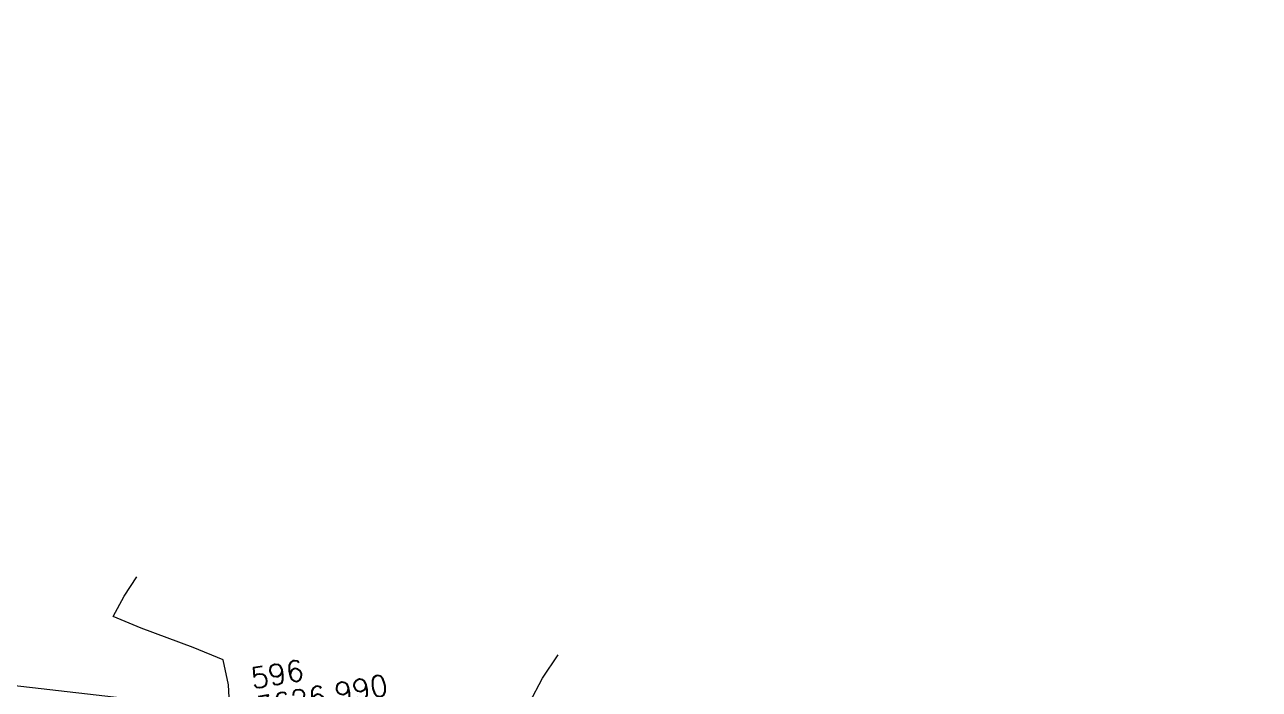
# Model space of a CAD drawing. Header units: millimetres. Extents: x 736950 to 740938, y 8500595 to 8502163.
# Drawn here: x 737860.19 to 737866.12, y 8501309.28 to 8501312.47 of the extents above; entities that cross this region are included whole.
import ezdxf

# ---------------------------------------------------------------- set-up
doc = ezdxf.new("R2010")
doc.units = ezdxf.units.MM
doc.layers.add('CONT-MNR', color=96, linetype='Continuous', lineweight=15)
doc.layers.add('pista', color=251, linetype='Continuous', lineweight=5)
doc.styles.add('5mm', font='arial.ttf', dxfattribs={"height": 3})

msp = doc.modelspace()

# ---------------------------------------------------------------- hatches: boundary and pattern name
at = {"layer": 'pista'}
h = msp.add_hatch(dxfattribs=at)
h.set_pattern_fill('HONEY', color=256, scale=3, angle=9.94991650582834, style=0)
h.set_pattern_definition([(9.94991650582834, (1479841.21072825, -18.49207214638591), (0.4979252195647159, 0.4170677100899267), [0.375, -0.75]), (129.9499165058283, (1479841.21072825, -18.49207214638591), (-0.6101538418184378, 0.222682034283025), [0.3749999999999999, -0.7499999999999998]), (69.94991650582834, (1479841.21072825, -18.49207214638591), (-0.112228622253722, 0.6397497443729518), [-0.75, 0.375])])
h.paths.add_polyline_path([(737744.7999806425, 8501250.923935566), (737743.4751223363, 8501250.754223157), (737756.465848178, 8501242.026572531), (737763.5739612179, 8501242.006896213), (737770.002546867, 8501243.455222024), (737769.8468594846, 8501244.342704736), (737763.4750639071, 8501242.907173423), (737756.7405500773, 8501242.925815564)])
h.paths.add_polyline_path([(737794.2809870465, 8501256.017245878), (737809.7820272583, 8501263.709828075), (737823.391616501, 8501273.483615467), (737837.0791595323, 8501280.557800073), (737851.5530432165, 8501285.77819753), (737870.8510758049, 8501293.050216693, -0.9976846880626209), (737871.0089264096, 8501292.63424804), (737865.2748787645, 8501289.581801567, 0.7845063948290762), (737866.1540430214, 8501286.121818589), (737883.2588851704, 8501291.348365877), (737897.4188924351, 8501296.516943583), (737903.2981396064, 8501301.44146652, -0.5512150924587264), (737904.1219025984, 8501301.177325813), (737906.855912117, 8501297.98174819, 0.5618964424650519), (737910.2738656431, 8501298.536066804), (737914.22079628, 8501308.558674501), (737925.6412323939, 8501300.72656757, 0.340189525830376), (737928.7023693406, 8501300.894137181), (737936.9171069289, 8501306.117412793, -0.358727273887905), (737938.1716059428, 8501305.962964654), (737943.1732157968, 8501301.051021611, 0.3417074120720416), (737946.0555081918, 8501300.709858142), (737955.8779356404, 8501307.072689936), (737971.8320576148, 8501314.464803053), (737988.5677626224, 8501323.411181662), (738023.1375471824, 8501336.282937778), (738044.4246208373, 8501357.728329657), (738061.4456776979, 8501362.208386911), (738078.9085143938, 8501363.070318012), (738112.0997810266, 8501372.051506756), (738118.6561313582, 8501373.365123207), (738128.3493353954, 8501376.976906104), (738155.2251721952, 8501366.826195797), (738176.6167526407, 8501363.543890122), (738193.8053773039, 8501353.328603027), (738204.7313956148, 8501340.877429372), (738207.705198212, 8501335.751671141), (738214.35685511, 8501331.742925933), (738229.9282901662, 8501313.374534177), (738233.5603594936, 8501308.186787868), (738234.53883727, 8501308.358438132), (738230.6417003467, 8501313.924784988), (738214.9478837823, 8501332.43754055), (738208.3676942562, 8501336.403214611), (738205.4657963786, 8501341.405035153), (738194.387784551, 8501354.029418997), (738176.9261677533, 8501364.406946706), (738155.4549153853, 8501367.70147717), (738128.3514754312, 8501377.93815071), (738118.4090486554, 8501374.233504975), (738111.8936108743, 8501372.928085677), (738078.7671659255, 8501363.964436961), (738061.3074614278, 8501363.102660457), (738043.958527311, 8501358.536303693), (738022.6381405202, 8501337.057350922), (737988.196920163, 8501324.233464561), (737971.4304040315, 8501315.270615296), (737955.4419368334, 8501307.862588815), (737945.5806043665, 8501301.47455489, -0.3391433520832071), (737943.8038299843, 8501301.693147572), (737938.8116631231, 8501306.59581691, 0.3560082385246841), (737936.4342009705, 8501306.876887502), (737928.158540546, 8501301.61487459, -0.3502196171718997), (737926.1502499409, 8501301.468794718), (737914.5128481541, 8501309.44969617, 0.4302069892023044), (737913.4330382891, 8501309.014522241), (737909.4507249827, 8501298.90206584, -0.5704007069138802), (737907.5397775185, 8501298.566836312), (737904.9064502402, 8501301.644734057, 0.4931454261128044), (737902.7202336333, 8501302.131411942), (737896.9620044216, 8501297.308254998), (737882.9728831241, 8501292.20205278), (737866.0373022418, 8501287.027224885, -0.7384715771871906), (737865.6977918843, 8501288.787355538), (737871.5108758068, 8501291.881875956, 0.9119586051647783), (737870.5337161538, 8501293.892406015), (737851.2416702455, 8501286.62264278), (737836.7183275839, 8501281.384406622), (737822.9200107896, 8501274.252970394), (737809.3164408724, 8501264.483505804), (737793.8201376351, 8501256.79327439), (737778.9884914039, 8501246.402265295), (737769.846859484, 8501244.34270474), (737770.0025468671, 8501243.455222024), (737779.3594973255, 8501245.563292695)])
h.paths.add_polyline_path([(738260.5182952256, 8501271.251537092), (738234.538837269, 8501308.358438132), (738233.56035949, 8501308.186787868), (738259.6897886079, 8501270.86568047), (738269.3749442189, 8501234.589470252), (738274.5057655985, 8501215.583008338), (738279.7983711922, 8501189.602392923), (738280.7089290785, 8501189.641305126), (738275.382018582, 8501215.790318219), (738270.2441657205, 8501234.822827347)])

# ---------------------------------------------------------------- linework, layer by layer
at = {"layer": 'CONT-MNR', "extrusion": (0.8334211347406233, -0.5526384099641029, 0), "elevation": -4083201.616854669}
msp.add_lwpolyline([(7492941.341892808, 3627), (7492941.454417886, 3627)], dxfattribs=at)
at = {"layer": 'CONT-MNR', "extrusion": (0.8787566080597116, -0.477270179030065, 0), "elevation": -3409021.679816615}
msp.add_lwpolyline([(7822740.878286807, 3627.000000000006), (7822740.989159191, 3627.000000000006)], dxfattribs=at)
at = {"layer": 'CONT-MNR', "extrusion": (-0.3832546541265677, -0.9236427177704185, 0), "elevation": -8134961.242226307}
msp.add_lwpolyline([(-2576646.753495519, 3627.000000000003), (-2576646.900480344, 3627.000000000003)], dxfattribs=at)
at = {"layer": 'CONT-MNR', "elevation": 3627}
msp.add_lwpolyline([(737860.996706091, 8501309.479275938), (737860.7470895475, 8501309.571044194)], dxfattribs=at)
at = {"layer": 'CONT-MNR', "extrusion": (-0.386284375014684, -0.9223797382962806, 0), "elevation": -8126459.786630563}
msp.add_lwpolyline([(-2603334.830394707, 3627.000000000013), (-2603334.985967719, 3627.000000000013)], dxfattribs=at)
at = {"layer": 'CONT-MNR', "extrusion": (0.9763442023494733, 0.2162221046483706, 0), "elevation": 2558577.461258875}
msp.add_lwpolyline([(8140662.151482452, 3627), (8140662.275122827, 3627)], dxfattribs=at)
at = {"layer": 'CONT-MNR', "extrusion": (0.8285492179359976, -0.5599162378942468, 0), "elevation": -4148665.595222849}
msp.add_lwpolyline([(7456894.490337579, 3626), (7456894.625533037, 3626)], dxfattribs=at)
at = {"layer": 'CONT-MNR', "extrusion": (0.9990166245084644, 0.04433716224245637, 0), "elevation": 1114059.50198889}
msp.add_lwpolyline([(8460234.52580935, 3627.000000000003), (8460234.648983974, 3627.000000000003)], dxfattribs=at)
at = {"layer": 'CONT-MNR', "extrusion": (0.8830093206093698, -0.4693554513553446, 0), "elevation": -3338596.258597344}
msp.add_lwpolyline([(7853055.112161859, 3626), (7853055.245131827, 3626)], dxfattribs=at)
at = {"layer": 'pista'}
msp.add_lwpolyline([(737861.1991395064, 8501309.17233284), (737859.0117258753, 8501309.424163353), (737857.8584652804, 8501309.469968777), (737857.8566320674, 8501306.198927097), (737857.8684069364, 8501305.95239409), (737857.9833390028, 8501304.811086673)], dxfattribs=at)

# ---------------------------------------------------------------- texts
at = {"color": 2, "insert": (737861.264805842, 8501309.376753809), "char_height": 0.1, "width": 0.4, "attachment_point": 1, "rotation": 9.94991650582834, "style": '5mm'}
msp.add_mtext('\\Ftxt.shx;\\W1.0000000000;\\T1.0000000000;\\o\\l596', dxfattribs=at)
at = {"color": 1, "insert": (737861.2889960597, 8501309.238859525), "char_height": 0.1, "width": 0.8166666666666668, "attachment_point": 1, "rotation": 9.94991650582834, "style": '5mm'}
msp.add_mtext('\\Ftxt.shx;\\W1.0000000000;\\T1.0000000000;\\o\\l3626.990', dxfattribs=at)

doc.saveas('drawing.dxf')
